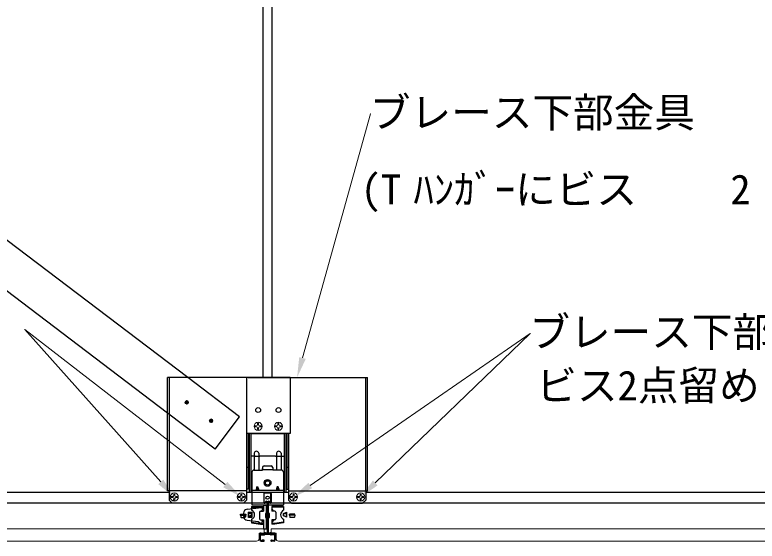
# Model space of a CAD drawing. Units: millimetres, scale not verified. Extents: x -446 to 404, y -405 to 200.
# Drawn here: x -390.02 to -353.49, y -353.31 to -327.41 of the extents above; entities that cross this region are included whole.
import ezdxf
from ezdxf.enums import TextEntityAlignment as Align

# ---------------------------------------------------------------- set-up
doc = ezdxf.new("R2010")
doc.units = ezdxf.units.MM
doc.header["$LTSCALE"] = 2
doc.linetypes.add('CHAIN2', pattern=[12, 9, -1, 1, -1])
for name, color, linetype, lineweight in [('2-0_○注記', 134, 'Continuous', 18), ('2-B_○ﾀﾞｲﾛｰﾄﾝ', 134, 'Continuous', 18), ('3-0_○その他', 134, 'Continuous', 18)]:
    doc.layers.add(name, color=color, linetype=linetype, lineweight=lineweight)
for name, color, linetype in [('2-3_○吊ﾎﾞﾙﾄﾅｯﾄ', 134, 'Continuous'), ('2-9_○ｸﾛｽTﾊﾞｰ1200', 134, 'Continuous'), ('2-A_○ﾒｲﾝTﾊﾞｰ', 134, 'Continuous'), ('2-F_○Tﾊﾝｶﾞｰ', 134, 'Continuous'), ('3-2_○ﾌﾞﾚｰｽ', 134, 'Continuous'), ('3-F_水', 3, 'Continuous'), ('4-0_緑', 3, 'Continuous')]:
    doc.layers.add(name, color=color, linetype=linetype)
doc.styles.add('ＭＳ ゴシック', font='')
doc.styles.get('ＭＳ ゴシック').set_extended_font_data('MS Gothic')

msp = doc.modelspace()

# ---------------------------------------------------------------- linework, layer by layer
at = {"layer": '2-0_○注記'}
for p, q in [((-379.663, -350.53), (-389.519, -342.891)), ((-375.478, -350.574), (-364.665, -343.088))]:
    msp.add_line(p, q, dxfattribs=at)
for points in [[(-375.861, -344.3), (-372.516, -332.285), (-372.498, -332.285)], [(-382.838, -350.396), (-389.519, -342.891), (-389.537, -342.891)], [(-372.281, -350.448), (-364.665, -343.088), (-364.647, -343.088)]]:
    msp.add_lwpolyline(points, dxfattribs=at)
for points in [[(-376.022, -344.255), (-375.701, -344.344), (-376.129, -345.263)], [(-382.962, -350.507), (-382.713, -350.285), (-382.173, -351.143)], [(-372.397, -350.328), (-372.166, -350.568), (-373.001, -351.143)], [(-379.765, -350.662), (-379.561, -350.399), (-378.873, -351.143)], [(-375.573, -350.437), (-375.383, -350.711), (-376.301, -351.143)]]:
    msp.add_solid(points, dxfattribs=at)
at = {"layer": '2-3_○吊ﾎﾞﾙﾄﾅｯﾄ'}
for p, q in [((-377.804, -345.263), (-377.804, -303.313)), ((-377.354, -345.263), (-377.354, -303.313))]:
    msp.add_line(p, q, dxfattribs=at)
at = {"layer": '2-9_○ｸﾛｽTﾊﾞｰ1200'}
for p, q in [((-377.762, -350.963), (-377.762, -351.408)), ((-377.742, -351.408), (-377.742, -350.963)), ((-377.417, -351.408), (-377.417, -350.963)), ((-377.397, -350.963), (-377.397, -351.408)), ((-377.664, -351.367), (-377.716, -351.419)), ((-377.702, -351.433), (-377.65, -351.381)), ((-377.599, -351.402), (-377.599, -352.898)), ((-377.579, -352.898), (-377.579, -351.402)), ((-377.559, -351.402), (-377.559, -352.898)), ((-377.456, -351.433), (-377.508, -351.381)), ((-377.494, -351.367), (-377.442, -351.419)), ((-378.591, -351.743), (-377.877, -351.663)), ((-377.849, -351.688), (-377.849, -351.723)), ((-377.789, -351.738), (-377.834, -351.738)), ((-377.599, -351.563), (-377.774, -351.563)), ((-377.774, -351.563), (-377.774, -351.723)), ((-377.639, -352.713), (-377.639, -351.563)), ((-378.694, -352.038), (-378.748, -352.092)), ((-378.723, -351.988), (-378.644, -351.988)), ((-378.644, -352.038), (-378.694, -352.038)), ((-378.644, -351.988), (-378.644, -352.038)), ((-378.59, -352.282), (-378.049, -352.338)), ((-377.849, -352.413), (-377.849, -352.368)), ((-377.834, -352.353), (-377.789, -352.353)), ((-377.774, -352.368), (-377.774, -352.713)), ((-377.774, -352.713), (-377.599, -352.713)), ((-377.954, -353.263), (-377.954, -352.963)), ((-377.933, -353.265), (-377.933, -352.963)), ((-377.904, -352.934), (-377.763, -352.937)), ((-377.903, -352.913), (-377.762, -352.915)), ((-377.901, -352.956), (-377.757, -352.959)), ((-377.901, -352.956), (-377.901, -352.976)), ((-377.901, -352.976), (-377.757, -352.979)), ((-377.901, -352.997), (-377.758, -353)), ((-377.768, -353.263), (-377.867, -353.27)), ((-377.739, -352.924), (-377.742, -352.946)), ((-377.719, -352.927), (-377.722, -352.948)), ((-377.701, -352.922), (-377.69, -352.935)), ((-377.693, -352.948), (-377.465, -352.948)), ((-377.693, -352.969), (-377.465, -352.969)), ((-377.686, -352.909), (-377.674, -352.923)), ((-377.629, -352.928), (-377.663, -352.928)), ((-377.529, -352.928), (-377.495, -352.928)), ((-377.472, -352.909), (-377.484, -352.923)), ((-377.457, -352.922), (-377.468, -352.935)), ((-377.439, -352.927), (-377.436, -352.948)), ((-377.419, -352.924), (-377.416, -352.946)), ((-377.258, -352.956), (-377.401, -352.959)), ((-377.257, -352.976), (-377.401, -352.979)), ((-377.257, -352.997), (-377.4, -353)), ((-377.255, -352.913), (-377.396, -352.915)), ((-377.255, -352.934), (-377.396, -352.937)), ((-377.39, -353.263), (-377.292, -353.27)), ((-377.258, -352.956), (-377.257, -352.976)), ((-377.226, -353.265), (-377.226, -352.963)), ((-377.204, -353.263), (-377.204, -352.963)), ((-377.907, -353.291), (-377.767, -353.291)), ((-377.904, -353.313), (-377.767, -353.313)), ((-377.865, -353.291), (-377.867, -353.27)), ((-377.767, -353.284), (-377.865, -353.291)), ((-377.252, -353.291), (-377.392, -353.291)), ((-377.254, -353.313), (-377.392, -353.313)), ((-377.391, -353.284), (-377.293, -353.291)), ((-377.293, -353.291), (-377.292, -353.27))]:
    msp.add_line(p, q, dxfattribs=at)
msp.add_lwpolyline([(-378.349, -352.143), (-378.519, -352.143), (-378.519, -351.883), (-378.349, -351.883)], close=True, dxfattribs=at)
msp.add_lwpolyline([(-378.049, -352.338), (-377.924, -352.428), (-377.864, -352.428)], dxfattribs=at)
for centre in [(-377.762, -352.915), (-377.396, -352.915)]:
    msp.add_circle(centre, 0.0021, dxfattribs=at)
for centre, radius, start, end in [((-377.712, -350.963), 0.05, 81.3679, 180), ((-377.712, -350.963), 0.03, 81.3679, 180), ((-377.579, -350.09), 0.853, 261.3679, 278.6321), ((-377.579, -350.09), 0.833, 261.3679, 278.6321), ((-377.447, -350.963), 0.05, 0, 98.6321), ((-377.447, -350.963), 0.03, 0, 98.6321), ((-377.727, -351.408), 0.035, 180, 315), ((-377.727, -351.408), 0.015, 180, 315), ((-377.629, -351.402), 0.05, 0, 135), ((-377.629, -351.402), 0.03, 0, 135), ((-377.529, -351.402), 0.05, 45, 180), ((-377.529, -351.402), 0.03, 45, 180), ((-377.432, -351.408), 0.035, 225, 0), ((-377.432, -351.408), 0.015, 225, 0), ((-378.569, -351.942), 0.2, 96.3852, 180), ((-377.874, -351.688), 0.025, 0, 96.3852), ((-377.834, -351.723), 0.015, 180, 270), ((-377.789, -351.723), 0.015, 270, 0), ((-378.723, -351.942), 0.0461, 180, 270), ((-378.712, -352.127), 0.05, 135, 197.1679), ((-378.569, -352.083), 0.2, 197.1679, 264.0531), ((-377.864, -352.413), 0.015, 270, 0), ((-377.834, -352.368), 0.015, 90, 180), ((-377.789, -352.368), 0.015, 0, 90), ((-377.709, -352.928), 0.03, 40, 172), ((-377.629, -352.898), 0.05, 270, 0), ((-377.629, -352.898), 0.03, 270, 0), ((-377.529, -352.898), 0.05, 180, 270), ((-377.529, -352.898), 0.03, 180, 270), ((-377.449, -352.928), 0.03, 8, 140), ((-377.904, -352.963), 0.05, 88.9876, 180), ((-377.904, -353.263), 0.05, 180, 270), ((-377.901, -352.966), 0.0315, 88.9876, 268.9876), ((-377.904, -352.963), 0.0285, 88.9876, 180), ((-377.907, -353.265), 0.026, 180, 270), ((-377.901, -352.966), 0.01, 88.9876, 268.9876), ((-377.767, -353.288), 0.025, 270, 94.05), ((-377.763, -352.937), 0.0215, 268.9876, 88.9876), ((-377.757, -352.944), 0.035, 268.9876, 352), ((-377.757, -352.944), 0.0565, 268.9876, 321.3522), ((-377.757, -352.944), 0.015, 268.9876, 352), ((-377.693, -352.994), 0.0465, 90, 141.3522), ((-377.709, -352.928), 0.01, 40, 172), ((-377.693, -352.994), 0.025, 90, 141.3522), ((-377.663, -352.913), 0.035, 220, 270), ((-377.663, -352.913), 0.015, 220, 270), ((-377.495, -352.913), 0.015, 270, 320), ((-377.495, -352.913), 0.035, 270, 320), ((-377.465, -352.994), 0.0465, 38.6478, 90), ((-377.465, -352.994), 0.025, 38.6478, 90), ((-377.449, -352.928), 0.01, 8, 140), ((-377.401, -352.944), 0.0565, 218.6478, 271.0124), ((-377.401, -352.944), 0.035, 188, 271.0124), ((-377.396, -352.937), 0.0215, 91.0124, 271.0124), ((-377.392, -353.288), 0.025, 85.95, 270), ((-377.401, -352.944), 0.015, 188, 271.0124), ((-377.257, -352.966), 0.0315, 271.0124, 91.0124), ((-377.257, -352.966), 0.01, 271.0124, 91.0124), ((-377.254, -352.963), 0.05, 0, 91.0124), ((-377.254, -352.963), 0.0285, 0, 91.0124), ((-377.254, -353.263), 0.05, 270, 0), ((-377.252, -353.265), 0.026, 270, 0), ((-377.767, -353.288), 0.0035, 270, 94.05), ((-377.392, -353.288), 0.0035, 85.95, 270)]:
    msp.add_arc(centre, radius, start, end, dxfattribs=at)
at = {"layer": '2-A_○ﾒｲﾝTﾊﾞｰ'}
for p, q in [((-382.423, -350.913), (-443.703, -350.913)), ((-376.551, -350.913), (-378.623, -350.913)), ((-322.423, -350.913), (-372.751, -350.913)), ((-251.456, -351.443), (-443.703, -351.443)), ((-378.364, -351.603), (-377.779, -351.603)), ((-378.364, -351.603), (-378.364, -351.788)), ((-378.364, -351.643), (-377.779, -351.643)), ((-377.892, -351.838), (-377.779, -351.725)), ((-377.779, -351.603), (-377.779, -351.838)), ((-376.794, -351.603), (-377.379, -351.603)), ((-377.379, -351.603), (-377.379, -351.838)), ((-376.794, -351.643), (-377.379, -351.643)), ((-377.266, -351.838), (-377.379, -351.725)), ((-376.794, -351.603), (-376.794, -351.788)), ((-378.914, -351.993), (-378.664, -351.993)), ((-378.914, -352.033), (-378.914, -351.993)), ((-378.914, -352.013), (-378.664, -352.013)), ((-378.914, -352.033), (-378.664, -352.033)), ((-378.914, -352.033), (-378.904, -352.121)), ((-378.879, -352.143), (-378.699, -352.143)), ((-378.664, -352.033), (-378.674, -352.121)), ((-378.664, -352.033), (-378.664, -351.993)), ((-378.364, -351.975), (-378.514, -351.948)), ((-378.364, -352.05), (-378.514, -352.078)), ((-377.984, -351.888), (-377.984, -352.213)), ((-377.934, -351.838), (-377.779, -351.838)), ((-377.224, -351.838), (-377.379, -351.838)), ((-377.174, -351.888), (-377.174, -352.213)), ((-376.794, -351.95), (-376.644, -351.888)), ((-376.794, -351.975), (-376.644, -351.948)), ((-376.794, -352.075), (-376.794, -351.95)), ((-376.794, -352.05), (-376.644, -352.078)), ((-376.644, -352.138), (-376.794, -352.075)), ((-376.644, -351.888), (-376.644, -352.138)), ((-376.244, -351.993), (-376.494, -351.993)), ((-376.494, -352.033), (-376.494, -351.993)), ((-376.244, -352.013), (-376.494, -352.013)), ((-376.244, -352.033), (-376.494, -352.033)), ((-376.494, -352.033), (-376.483, -352.13)), ((-376.27, -352.143), (-376.468, -352.143)), ((-376.244, -352.033), (-376.255, -352.13)), ((-376.244, -352.033), (-376.244, -351.993)), ((-378.358, -352.378), (-377.926, -352.443)), ((-377.934, -352.263), (-377.779, -352.263)), ((-377.929, -352.483), (-377.779, -352.483)), ((-377.926, -352.443), (-377.779, -352.443)), ((-377.892, -352.263), (-377.779, -352.376)), ((-377.779, -352.263), (-377.779, -352.483)), ((-377.379, -352.263), (-377.379, -352.483)), ((-377.266, -352.263), (-377.379, -352.376)), ((-377.224, -352.263), (-377.379, -352.263)), ((-377.232, -352.443), (-377.379, -352.443)), ((-377.229, -352.483), (-377.379, -352.483)), ((-376.8, -352.378), (-377.232, -352.443)), ((-376.794, -352.418), (-377.229, -352.483)), ((-376.794, -352.238), (-376.794, -352.418))]:
    msp.add_line(p, q, dxfattribs=at)
for points in [[(-378.514, -351.888), (-378.514, -352.138), (-378.364, -352.075), (-378.364, -351.95)], [(-377.679, -352.15), (-377.479, -352.15), (-377.479, -351.95), (-377.679, -351.95)]]:
    msp.add_lwpolyline(points, close=True, dxfattribs=at)
msp.add_lwpolyline([(-378.364, -352.238), (-378.364, -352.418), (-377.929, -352.483)], dxfattribs=at)
for centre, radius, start, end in [((-378.466, -352.013), 0.247, 294.4009, 65.5991), ((-376.692, -352.013), 0.247, 114.4009, 245.5991), ((-378.879, -352.118), 0.025, 186.4831, 270), ((-378.699, -352.118), 0.025, 270, 353.5169), ((-377.934, -351.888), 0.05, 90, 180), ((-377.224, -351.888), 0.05, 0, 90), ((-376.468, -352.128), 0.015, 186.4831, 270), ((-376.27, -352.128), 0.015, 270, 353.5169), ((-377.934, -352.213), 0.05, 180, 270), ((-377.224, -352.213), 0.05, 270, 0)]:
    msp.add_arc(centre, radius, start, end, dxfattribs=at)
at = {"layer": '2-B_○ﾀﾞｲﾛｰﾄﾝ'}
for p, q in [((-407.411, -352.713), (-377.746, -352.713)), ((-377.746, -352.713), (-377.746, -352.918)), ((-377.411, -352.713), (-347.746, -352.713)), ((-377.411, -352.713), (-377.411, -352.918)), ((-377.746, -352.918), (-377.996, -352.918)), ((-377.996, -352.918), (-377.996, -353.188)), ((-377.411, -352.918), (-377.161, -352.918)), ((-377.161, -352.918), (-377.161, -353.188)), ((-407.036, -353.313), (-378.121, -353.313)), ((-377.036, -353.313), (-348.121, -353.313))]:
    msp.add_line(p, q, dxfattribs=at)
for centre, start, end in [((-378.121, -353.188), 270, 0), ((-377.036, -353.188), 180, 270)]:
    msp.add_arc(centre, 0.125, start, end, dxfattribs=at)
at = {"layer": '2-F_○Tﾊﾝｶﾞｰ'}
for p, q in [((-378.479, -348.013), (-378.479, -350.903)), ((-378.399, -348.013), (-378.399, -350.903)), ((-378.399, -348.013), (-376.759, -348.013)), ((-376.759, -348.013), (-376.759, -350.903)), ((-376.679, -348.013), (-376.679, -350.903)), ((-378.192, -349.124), (-378.399, -349.124)), ((-378.242, -348.985), (-378.242, -349.82)), ((-378.017, -348.985), (-378.017, -349.82)), ((-377.192, -349.124), (-377.967, -349.124)), ((-377.142, -348.985), (-377.142, -349.82)), ((-376.967, -349.124), (-376.759, -349.124)), ((-376.917, -348.985), (-376.917, -349.82)), ((-377.754, -349.614), (-377.404, -349.614)), ((-378.354, -349.92), (-378.354, -351.523)), ((-378.254, -349.82), (-377.829, -349.82)), ((-377.829, -349.689), (-377.829, -349.82)), ((-377.829, -349.784), (-377.329, -349.784)), ((-377.329, -349.689), (-377.329, -349.82)), ((-376.904, -349.82), (-377.329, -349.82)), ((-376.804, -349.92), (-376.804, -351.523)), ((-378.104, -350.808), (-378.104, -350.645)), ((-378.104, -350.645), (-378.054, -350.645)), ((-378.054, -350.808), (-378.054, -350.645)), ((-377.104, -350.808), (-377.104, -350.645)), ((-377.054, -350.645), (-377.104, -350.645)), ((-377.054, -350.808), (-377.054, -350.645)), ((-378.479, -350.903), (-378.354, -350.903)), ((-378.354, -350.808), (-376.804, -350.808)), ((-376.804, -350.903), (-376.679, -350.903)), ((-378.354, -351.523), (-376.804, -351.523))]:
    msp.add_line(p, q, dxfattribs=at)
for points in [[(-377.829, -349.733), (-377.854, -349.733), (-377.854, -349.82)], [(-377.304, -349.82), (-377.304, -349.733), (-377.329, -349.733)]]:
    msp.add_lwpolyline(points, dxfattribs=at)
for centre, radius in [((-377.579, -350.449), 0.165), ((-377.579, -350.449), 0.105), ((-377.579, -351.174), 0.08)]:
    msp.add_circle(centre, radius, dxfattribs=at)
for centre, radius, start, end in [((-378.129, -348.999), 0.113, 6.7329, 173.2671), ((-378.079, -348.282), 0.85, 262.3961, 277.6039), ((-377.079, -348.282), 0.85, 262.3961, 277.6039), ((-377.029, -348.999), 0.113, 6.7329, 173.2671), ((-377.754, -349.689), 0.075, 90, 180), ((-377.404, -349.689), 0.075, 0, 90), ((-378.254, -349.92), 0.1, 90, 180), ((-376.904, -349.92), 0.1, 0, 90), ((-377.783, -350.81), 0.361, 152.7887, 179.6884), ((-378.375, -350.81), 0.361, 0.3116, 27.2113), ((-376.783, -350.81), 0.361, 152.7887, 179.6884), ((-377.375, -350.81), 0.361, 0.3116, 27.2113)]:
    msp.add_arc(centre, radius, start, end, dxfattribs=at)
at = {"layer": '3-0_○その他'}
for p, q in [((-381.655, -346.482), (-381.455, -346.482)), ((-381.555, -346.582), (-381.555, -346.382)), ((-380.459, -347.388), (-380.259, -347.388)), ((-380.359, -347.488), (-380.359, -347.288)), ((-378.193, -347.638), (-378.121, -347.638)), ((-378.193, -347.688), (-378.121, -347.688)), ((-378.071, -347.515), (-378.071, -347.588)), ((-378.071, -347.738), (-378.071, -347.811)), ((-378.021, -347.515), (-378.021, -347.588)), ((-378.021, -347.738), (-378.021, -347.811)), ((-377.971, -347.638), (-377.898, -347.638)), ((-377.971, -347.688), (-377.898, -347.688)), ((-377.193, -347.638), (-377.121, -347.638)), ((-377.193, -347.688), (-377.121, -347.688)), ((-377.071, -347.515), (-377.071, -347.588)), ((-377.071, -347.738), (-377.071, -347.811)), ((-377.021, -347.515), (-377.021, -347.588)), ((-377.021, -347.738), (-377.021, -347.811)), ((-376.971, -347.638), (-376.898, -347.638)), ((-376.971, -347.688), (-376.898, -347.688)), ((-382.193, -350.994), (-382.195, -351.067)), ((-382.143, -350.996), (-382.145, -351.069)), ((-378.893, -350.994), (-378.895, -351.067)), ((-378.843, -350.996), (-378.845, -351.069)), ((-376.32, -350.994), (-376.323, -351.067)), ((-376.27, -350.996), (-376.273, -351.069)), ((-373.02, -350.994), (-373.023, -351.067)), ((-372.97, -350.996), (-372.973, -351.069)), ((-382.249, -351.165), (-382.322, -351.163)), ((-382.247, -351.115), (-382.32, -351.113)), ((-382.201, -351.217), (-382.203, -351.29)), ((-382.151, -351.219), (-382.153, -351.292)), ((-382.026, -351.173), (-382.099, -351.171)), ((-382.024, -351.123), (-382.097, -351.121)), ((-378.949, -351.165), (-379.022, -351.163)), ((-378.947, -351.115), (-379.02, -351.113)), ((-378.901, -351.217), (-378.903, -351.29)), ((-378.851, -351.219), (-378.853, -351.292)), ((-378.726, -351.173), (-378.799, -351.171)), ((-378.724, -351.123), (-378.797, -351.121)), ((-376.376, -351.165), (-376.449, -351.163)), ((-376.375, -351.115), (-376.447, -351.113)), ((-376.328, -351.217), (-376.331, -351.29)), ((-376.278, -351.219), (-376.281, -351.292)), ((-376.154, -351.173), (-376.226, -351.171)), ((-376.152, -351.123), (-376.225, -351.121)), ((-373.076, -351.165), (-373.149, -351.163)), ((-373.075, -351.115), (-373.147, -351.113)), ((-373.028, -351.217), (-373.031, -351.29)), ((-372.978, -351.219), (-372.981, -351.292)), ((-372.854, -351.173), (-372.926, -351.171)), ((-372.852, -351.123), (-372.925, -351.121))]:
    msp.add_line(p, q, dxfattribs=at)
for centre, radius in [((-381.555, -346.482), 0.09), ((-381.555, -346.482), 0.075), ((-381.555, -346.482), 0.06), ((-380.359, -347.388), 0.09), ((-380.359, -347.388), 0.075), ((-380.359, -347.388), 0.06), ((-378.046, -347.663), 0.2), ((-377.046, -347.663), 0.2), ((-382.173, -351.143), 0.2), ((-378.873, -351.143), 0.2), ((-376.301, -351.143), 0.2), ((-373.001, -351.143), 0.2)]:
    msp.add_circle(centre, radius, dxfattribs=at)
for centre, radius, start, end in [((-378.046, -347.663), 0.15, 170.4059, 189.5941), ((-378.121, -347.588), 0.05, 270, 0), ((-378.121, -347.738), 0.05, 0, 90), ((-378.046, -347.663), 0.15, 80.4059, 99.5941), ((-377.971, -347.588), 0.05, 180, 270), ((-377.971, -347.738), 0.05, 90, 180), ((-378.046, -347.663), 0.15, 350.4059, 9.5941), ((-377.046, -347.663), 0.15, 170.4059, 189.5941), ((-377.121, -347.588), 0.05, 270, 0), ((-377.121, -347.738), 0.05, 0, 90), ((-377.046, -347.663), 0.15, 80.4059, 99.5941), ((-376.971, -347.588), 0.05, 180, 270), ((-376.971, -347.738), 0.05, 90, 180), ((-377.046, -347.663), 0.15, 350.4059, 9.5941), ((-378.046, -347.663), 0.15, 260.4059, 279.5941), ((-377.046, -347.663), 0.15, 260.4059, 279.5941), ((-382.245, -351.065), 0.05, 267.9306, 357.9306), ((-382.173, -351.143), 0.15, 78.3365, 97.5247), ((-382.095, -351.071), 0.05, 177.9306, 267.9306), ((-378.945, -351.065), 0.05, 267.9306, 357.9306), ((-378.873, -351.143), 0.15, 78.3365, 97.5247), ((-378.795, -351.071), 0.05, 177.9306, 267.9306), ((-376.373, -351.065), 0.05, 267.9306, 357.9306), ((-376.301, -351.143), 0.15, 78.3365, 97.5247), ((-376.223, -351.071), 0.05, 177.9306, 267.9306), ((-373.073, -351.065), 0.05, 267.9306, 357.9306), ((-373.001, -351.143), 0.15, 78.3365, 97.5247), ((-372.923, -351.071), 0.05, 177.9306, 267.9306), ((-382.173, -351.143), 0.15, 168.3365, 187.5247), ((-382.251, -351.215), 0.05, 357.9306, 87.9306), ((-382.173, -351.143), 0.15, 258.3365, 277.5247), ((-382.101, -351.221), 0.05, 87.9306, 177.9306), ((-382.173, -351.143), 0.15, 348.3365, 7.5247), ((-378.873, -351.143), 0.15, 168.3365, 187.5247), ((-378.951, -351.215), 0.05, 357.9306, 87.9306), ((-378.873, -351.143), 0.15, 258.3365, 277.5247), ((-378.801, -351.221), 0.05, 87.9306, 177.9306), ((-378.873, -351.143), 0.15, 348.3365, 7.5247), ((-376.301, -351.143), 0.15, 168.3365, 187.5247), ((-376.378, -351.215), 0.05, 357.9306, 87.9306), ((-376.301, -351.143), 0.15, 258.3365, 277.5247), ((-376.228, -351.221), 0.05, 87.9306, 177.9306), ((-376.301, -351.143), 0.15, 348.3365, 7.5247), ((-373.001, -351.143), 0.15, 168.3365, 187.5247), ((-373.078, -351.215), 0.05, 357.9306, 87.9306), ((-373.001, -351.143), 0.15, 258.3365, 277.5247), ((-372.928, -351.221), 0.05, 87.9306, 177.9306), ((-373.001, -351.143), 0.15, 348.3365, 7.5247)]:
    msp.add_arc(centre, radius, start, end, dxfattribs=at)
at = {"layer": '3-2_○ﾌﾞﾚｰｽ'}
for p, q in [((-381.508, -345.263), (-434.152, -305.391)), ((-382.503, -347.018), (-435.359, -306.986))]:
    msp.add_line(p, q, dxfattribs=at)
at = {"layer": '3-2_○ﾌﾞﾚｰｽ', "linetype": 'CHAIN2'}
for p, q in [((-378.958, -347.194), (-381.508, -345.263)), ((-380.165, -348.789), (-382.503, -347.018)), ((-380.165, -348.789), (-378.958, -347.194))]:
    msp.add_line(p, q, dxfattribs=at)
at = {"layer": '3-F_水'}
for p, q in [((-376.466, -345.263), (-382.503, -345.263)), ((-382.503, -350.833), (-382.503, -345.263)), ((-382.423, -345.263), (-382.423, -350.833)), ((-378.623, -345.263), (-378.623, -350.758)), ((-376.468, -345.263), (-376.468, -348.013)), ((-376.468, -348.013), (-378.623, -348.013)), ((-378.543, -348.013), (-378.543, -350.758)), ((-378.543, -349.688), (-378.623, -349.688)), ((-378.623, -350.833), (-382.503, -350.833)), ((-378.623, -350.758), (-378.623, -351.293)), ((-378.543, -350.758), (-378.623, -350.758)), ((-382.273, -351.443), (-382.423, -351.293)), ((-378.623, -351.293), (-378.773, -351.443)), ((-378.773, -351.443), (-382.273, -351.443))]:
    msp.add_line(p, q, dxfattribs=at)
for centre in [(-378.046, -346.863), (-377.046, -346.863)]:
    msp.add_circle(centre, 0.12, dxfattribs=at)
at = {"layer": '4-0_緑'}
for p, q in [((-378.541, -345.263), (-372.671, -345.263)), ((-372.751, -350.833), (-372.751, -345.263)), ((-372.671, -350.833), (-372.671, -345.263)), ((-376.631, -348.013), (-376.631, -350.758)), ((-376.551, -348.013), (-376.551, -350.758)), ((-376.551, -349.688), (-376.631, -349.688)), ((-382.423, -350.833), (-382.423, -351.293)), ((-376.631, -350.758), (-376.551, -350.758)), ((-376.551, -350.758), (-376.551, -351.293)), ((-376.551, -350.833), (-372.671, -350.833)), ((-372.751, -350.833), (-372.751, -351.293)), ((-376.551, -351.293), (-376.401, -351.443)), ((-372.901, -351.443), (-372.751, -351.293)), ((-376.401, -351.443), (-372.901, -351.443))]:
    msp.add_line(p, q, dxfattribs=at)

# ---------------------------------------------------------------- texts
at = {"layer": '2-0_○注記', "style": 'ＭＳ ゴシック'}
for s, p in [('ブレース下部金具', (-372.546, -333.388)), ('(T', (-372.997, -337.175)), ('ﾊﾝｶﾞｰにビス', (-370.398, -337.175)), ('2', (-354.807, -337.175)), ('ブレース下部金具に', (-364.695, -344.19)), ('ビス2点留め', (-364.356, -346.827))]:
    msp.add_text(s, height=1.466, dxfattribs=at).set_placement(p, align=Align.BOTTOM_LEFT)

doc.saveas('drawing.dxf')
